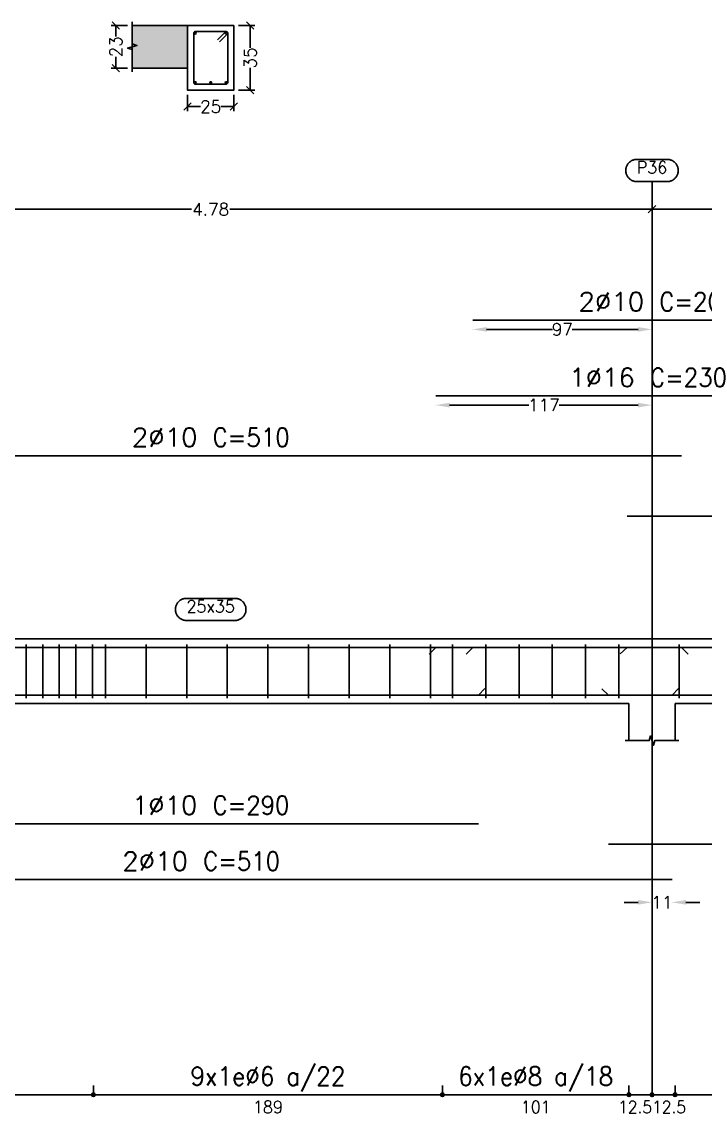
# Model space of a CAD drawing. Header units: millimetres. Extents: x 2071 to 2712, y 1262 to 1380.
# Drawn here: x 2449.76 to 2457.16, y 1310.11 to 1321.93 of the extents above; entities that cross this region are included whole.
import ezdxf
from ezdxf.enums import TextEntityAlignment as Align

# ---------------------------------------------------------------- set-up
doc = ezdxf.new("R2010")
doc.units = ezdxf.units.MM
doc.layers.add('.pormenores', color=8, linetype='Continuous')
for name, color, linetype, lineweight in [('POR_COT_COMPRIMENTO_PROJECTADO', 122, 'Continuous', 0), ('POR_COT_COT_ARM', 3, 'Continuous', 0), ('SEC_COTAS_SEC_DIM_VIGA', 122, 'Continuous', 0)]:
    doc.layers.add(name, color=color, linetype=linetype, lineweight=lineweight)
doc.styles.add('CYPETXT_0.2_romans', font='ROMANS__.TTF', dxfattribs={"height": 0.133333})
doc.styles.add('CYPETXT_romans', font='ROMANS__.TTF', dxfattribs={"height": 0.2})
doc.dimstyles.new('cype_arrow', dxfattribs={"dimtxt": 0.18, "dimasz": 0.15, "dimexe": 0.05, "dimexo": 0.05, "dimgap": 0, "dimtad": 0, "dimdec": 4, "dimzin": 0, "dimdsep": 46, "dimtxsty": 'CYPETXT_0.2_romans', "dimcen": 0.09, "dimadec": 0, "dimazin": 0, "dimtfac": 1, "dimtdec": 4, "dimtofl": 0, "dimtmove": 2, "dimatfit": 3, "dimfxl": 1, "dimtolj": 1, "dimtzin": 0, "dimarcsym": 0})
doc.dimstyles.new('cype_oblique', dxfattribs={"dimtxt": 0.18, "dimasz": 0.18, "dimexe": 0.05, "dimexo": 0.05, "dimgap": 0, "dimtad": 0, "dimdec": 4, "dimzin": 0, "dimdsep": 46, "dimtxsty": 'CYPETXT_0.2_romans', "dimblk": 'OBLIQUE', "dimtsz": 0.04, "dimcen": 0.09, "dimadec": 0, "dimazin": 0, "dimtfac": 1, "dimtdec": 4, "dimtofl": 0, "dimtmove": 2, "dimatfit": 3, "dimfxl": 1, "dimtolj": 1, "dimtzin": 0, "dimarcsym": 0})

# ---------------------------------------------------------------- blocks, each defined once
blk = doc.blocks.new('*D86')
at = {"layer": 'Defpoints', "color": 0, "transparency": 16777216}
for p in [(2451.558, 1321.188), (2452.058, 1321.188), (2452.058, 1321.011)]:
    blk.add_point(p, dxfattribs=at)
at = {"layer": 'SEC_COTAS_SEC_DIM_VIGA', "color": 0, "lineweight": -2, "transparency": 16777216}
for p, q in [((2451.558, 1321.138), (2451.558, 1320.961)), ((2452.058, 1321.138), (2452.058, 1320.961)), ((2451.598, 1321.051), (2451.518, 1320.971)), ((2451.558, 1321.011), (2451.698, 1321.011)), ((2452.058, 1321.011), (2451.919, 1321.011)), ((2452.018, 1320.971), (2452.098, 1321.051))]:
    blk.add_line(p, q, dxfattribs=at)
at = {"layer": 'SEC_COTAS_SEC_DIM_VIGA', "color": 0, "transparency": 16777216, "insert": (2451.808, 1321.011), "char_height": 0.1333, "attachment_point": 5, "style": 'CYPETXT_0.2_romans'}
blk.add_mtext('\\A1;25', dxfattribs=at)
blk = doc.blocks.new('_OBLIQUE')
at = {"color": 0, "linetype": 'ByBlock'}
blk.add_line((-0.5, -0.5), (0.5, 0.5), dxfattribs=at)
blk = doc.blocks.new('*D87')
at = {"layer": 'Defpoints', "color": 0, "transparency": 16777216}
for p in [(2450.781, 1321.888), (2450.958, 1321.888), (2450.958, 1321.428)]:
    blk.add_point(p, dxfattribs=at)
at = {"layer": 'SEC_COTAS_SEC_DIM_VIGA', "color": 0, "lineweight": -2, "transparency": 16777216}
for p, q in [((2450.908, 1321.888), (2450.731, 1321.888)), ((2450.821, 1321.848), (2450.741, 1321.928)), ((2450.781, 1321.888), (2450.781, 1321.769)), ((2450.781, 1321.428), (2450.781, 1321.548)), ((2450.908, 1321.428), (2450.731, 1321.428)), ((2450.741, 1321.468), (2450.821, 1321.388))]:
    blk.add_line(p, q, dxfattribs=at)
at = {"layer": 'SEC_COTAS_SEC_DIM_VIGA', "color": 0, "transparency": 16777216, "insert": (2450.781, 1321.658), "char_height": 0.1333, "attachment_point": 5, "rotation": 90, "style": 'CYPETXT_0.2_romans'}
blk.add_mtext('\\A1;23', dxfattribs=at)
blk = doc.blocks.new('*D88')
at = {"layer": 'Defpoints', "color": 0, "transparency": 16777216}
for p in [(2452.058, 1321.888), (2452.236, 1321.888), (2452.058, 1321.188)]:
    blk.add_point(p, dxfattribs=at)
at = {"layer": 'SEC_COTAS_SEC_DIM_VIGA', "color": 0, "lineweight": -2, "transparency": 16777216}
for p, q in [((2452.108, 1321.888), (2452.286, 1321.888)), ((2452.276, 1321.848), (2452.196, 1321.928)), ((2452.236, 1321.888), (2452.236, 1321.648)), ((2452.236, 1321.188), (2452.236, 1321.429)), ((2452.108, 1321.188), (2452.286, 1321.188)), ((2452.196, 1321.228), (2452.276, 1321.148))]:
    blk.add_line(p, q, dxfattribs=at)
at = {"layer": 'SEC_COTAS_SEC_DIM_VIGA', "color": 0, "transparency": 16777216, "insert": (2452.236, 1321.538), "char_height": 0.1333, "attachment_point": 5, "rotation": 90, "style": 'CYPETXT_0.2_romans'}
blk.add_mtext('\\A1;35', dxfattribs=at)
blk = doc.blocks.new('*D93')
at = {"layer": 'Defpoints', "color": 0, "transparency": 16777216}
for p in [(2447.028, 1319.899), (2447.028, 1319.899), (2456.588, 1319.899)]:
    blk.add_point(p, dxfattribs=at)
at = {"layer": 'POR_COT_COMPRIMENTO_PROJECTADO', "color": 0, "lineweight": -2, "transparency": 16777216}
for p, q in [((2447.068, 1319.939), (2446.988, 1319.859)), ((2447.028, 1319.899), (2447.028, 1319.899)), ((2447.028, 1319.899), (2451.601, 1319.899)), ((2456.588, 1319.899), (2452.016, 1319.899)), ((2456.548, 1319.859), (2456.628, 1319.939)), ((2456.588, 1319.899), (2456.588, 1319.899))]:
    blk.add_line(p, q, dxfattribs=at)
at = {"layer": 'POR_COT_COMPRIMENTO_PROJECTADO', "color": 0, "transparency": 16777216, "insert": (2451.808, 1319.899), "char_height": 0.1333, "attachment_point": 5, "style": 'CYPETXT_0.2_romans'}
blk.add_mtext('\\A1;4.78', dxfattribs=at)
blk = doc.blocks.new('*D94')
at = {"layer": 'Defpoints', "color": 0, "transparency": 16777216}
for p in [(2456.588, 1319.899), (2456.588, 1319.899), (2466.978, 1319.899)]:
    blk.add_point(p, dxfattribs=at)
at = {"layer": 'POR_COT_COMPRIMENTO_PROJECTADO', "color": 0, "lineweight": -2, "transparency": 16777216}
for p, q in [((2456.628, 1319.939), (2456.548, 1319.859)), ((2456.588, 1319.899), (2456.588, 1319.899)), ((2456.588, 1319.899), (2461.513, 1319.899)), ((2466.978, 1319.899), (2462.054, 1319.899)), ((2466.938, 1319.859), (2467.018, 1319.939)), ((2466.978, 1319.899), (2466.978, 1319.899))]:
    blk.add_line(p, q, dxfattribs=at)
at = {"layer": 'POR_COT_COMPRIMENTO_PROJECTADO', "color": 0, "transparency": 16777216, "insert": (2461.783, 1319.899), "char_height": 0.1333, "attachment_point": 5, "style": 'CYPETXT_0.2_romans'}
blk.add_mtext('\\A1;5.195', dxfattribs=at)
blk = doc.blocks.new('*D96')
at = {"layer": 'Defpoints', "color": 0, "transparency": 16777216}
for p in [(2456.588, 1312.396), (2456.805, 1312.396), (2456.805, 1312.396)]:
    blk.add_point(p, dxfattribs=at)
at = {"layer": 'POR_COT_COT_ARM', "color": 0, "lineweight": -2, "transparency": 16777216}
for p, q in [((2456.438, 1312.396), (2456.288, 1312.396)), ((2456.588, 1312.396), (2456.588, 1312.396)), ((2456.805, 1312.396), (2456.805, 1312.396)), ((2456.955, 1312.396), (2457.105, 1312.396))]:
    blk.add_line(p, q, dxfattribs=at)
at = {"layer": 'POR_COT_COT_ARM', "color": 0, "transparency": 16777216}
for points in [[(2456.438, 1312.371), (2456.438, 1312.421), (2456.588, 1312.396)], [(2456.955, 1312.421), (2456.955, 1312.371), (2456.805, 1312.396)]]:
    blk.add_solid(points, dxfattribs=at)
at = {"layer": 'POR_COT_COT_ARM', "color": 0, "transparency": 16777216, "insert": (2456.697, 1312.396), "char_height": 0.1333, "attachment_point": 5, "style": 'CYPETXT_0.2_romans'}
blk.add_mtext('\\A1;11', dxfattribs=at)
blk = doc.blocks.new('*D98')
at = {"layer": 'Defpoints', "color": 0, "transparency": 16777216}
for p in [(2454.246, 1317.779), (2456.588, 1317.779), (2456.588, 1317.779)]:
    blk.add_point(p, dxfattribs=at)
at = {"layer": 'POR_COT_COT_ARM', "color": 0, "lineweight": -2, "transparency": 16777216}
for p, q in [((2454.246, 1317.779), (2454.246, 1317.779)), ((2454.396, 1317.779), (2455.253, 1317.779)), ((2456.438, 1317.779), (2455.582, 1317.779)), ((2456.588, 1317.779), (2456.588, 1317.779))]:
    blk.add_line(p, q, dxfattribs=at)
at = {"layer": 'POR_COT_COT_ARM', "color": 0, "transparency": 16777216}
for points in [[(2454.396, 1317.804), (2454.396, 1317.754), (2454.246, 1317.779)], [(2456.438, 1317.754), (2456.438, 1317.804), (2456.588, 1317.779)]]:
    blk.add_solid(points, dxfattribs=at)
at = {"layer": 'POR_COT_COT_ARM', "color": 0, "transparency": 16777216, "insert": (2455.417, 1317.779), "char_height": 0.1333, "attachment_point": 5, "style": 'CYPETXT_0.2_romans'}
blk.add_mtext('\\A1;117', dxfattribs=at)
blk = doc.blocks.new('*D99')
at = {"layer": 'Defpoints', "color": 0, "transparency": 16777216}
for p in [(2454.646, 1318.599), (2456.588, 1318.599), (2456.588, 1318.599)]:
    blk.add_point(p, dxfattribs=at)
at = {"layer": 'POR_COT_COT_ARM', "color": 0, "lineweight": -2, "transparency": 16777216}
for p, q in [((2454.646, 1318.599), (2454.646, 1318.599)), ((2454.796, 1318.599), (2455.511, 1318.599)), ((2456.438, 1318.599), (2455.724, 1318.599)), ((2456.588, 1318.599), (2456.588, 1318.599))]:
    blk.add_line(p, q, dxfattribs=at)
at = {"layer": 'POR_COT_COT_ARM', "color": 0, "transparency": 16777216}
for points in [[(2454.796, 1318.624), (2454.796, 1318.574), (2454.646, 1318.599)], [(2456.438, 1318.574), (2456.438, 1318.624), (2456.588, 1318.599)]]:
    blk.add_solid(points, dxfattribs=at)
at = {"layer": 'POR_COT_COT_ARM', "color": 0, "transparency": 16777216, "insert": (2455.617, 1318.599), "char_height": 0.1333, "attachment_point": 5, "style": 'CYPETXT_0.2_romans'}
blk.add_mtext('\\A1;97', dxfattribs=at)

msp = doc.modelspace()

# ---------------------------------------------------------------- hatches: boundary and pattern name
at = {"layer": '.pormenores', "true_color": 0xdad7d3}
msp.add_hatch(color=254, dxfattribs=at).paths.add_polyline_path([(2450.95843, 1321.42846), (2451.55843, 1321.42846), (2451.55843, 1321.88846), (2450.95843, 1321.88846)], flags=0)

# ---------------------------------------------------------------- linework, layer by layer
at = {"layer": '.pormenores'}
for p, q in [((2456.58843, 1319.89913), (2456.58843, 1320.19913)), ((2456.58843, 1319.89913), (2456.58843, 1310.31371)), ((2447.27843, 1315.24707), (2456.33843, 1315.24707)), ((2456.83843, 1315.24707), (2466.47843, 1315.24707)), ((2449.80829, 1315.18707), (2449.80829, 1314.60707)), ((2449.98829, 1315.18707), (2449.98829, 1314.60707)), ((2450.16829, 1315.18707), (2450.16829, 1314.60707)), ((2450.34829, 1315.18707), (2450.34829, 1314.60707)), ((2450.52829, 1315.18707), (2450.52829, 1314.60707)), ((2450.66814, 1315.18707), (2450.66814, 1314.60707)), ((2451.10814, 1315.18707), (2451.10814, 1314.60707)), ((2451.54814, 1315.18707), (2451.54814, 1314.60707)), ((2451.98814, 1315.18707), (2451.98814, 1314.60707)), ((2452.42814, 1315.18707), (2452.42814, 1314.60707)), ((2452.86814, 1315.18707), (2452.86814, 1314.60707)), ((2453.30814, 1315.18707), (2453.30814, 1314.60707)), ((2453.74814, 1315.18707), (2453.74814, 1314.60707)), ((2454.24567, 1315.15507), (2454.17496, 1315.08435)), ((2454.18814, 1315.18707), (2454.18814, 1314.60707)), ((2454.42829, 1315.18707), (2454.42829, 1314.60707)), ((2454.64643, 1315.15507), (2454.57572, 1315.08435)), ((2454.78829, 1315.18707), (2454.78829, 1314.60707)), ((2455.14829, 1315.18707), (2455.14829, 1314.60707)), ((2455.50829, 1315.18707), (2455.50829, 1314.60707)), ((2455.86829, 1315.18707), (2455.86829, 1314.60707)), ((2456.22829, 1315.18707), (2456.22829, 1314.60707)), ((2456.31843, 1315.15507), (2456.24447, 1315.08776)), ((2456.88329, 1315.18707), (2456.88329, 1314.60707)), ((2456.90843, 1315.15507), (2456.97914, 1315.08435)), ((2454.7074, 1314.63907), (2454.77811, 1314.70978)), ((2456.11843, 1314.63907), (2456.04452, 1314.70643)), ((2456.80512, 1314.63907), (2456.87583, 1314.70978)), ((2447.27843, 1314.54707), (2456.33843, 1314.54707)), ((2456.33843, 1314.54707), (2456.33843, 1314.14707)), ((2456.83843, 1314.54707), (2466.47843, 1314.54707)), ((2456.83843, 1314.54707), (2456.83843, 1314.14707)), ((2450.53814, 1310.31371), (2450.53814, 1310.41371)), ((2454.31814, 1310.31371), (2454.31814, 1310.41371)), ((2456.33843, 1310.31371), (2456.33843, 1310.41371)), ((2456.58843, 1310.31371), (2456.58843, 1310.41371)), ((2456.83843, 1310.31371), (2456.83843, 1310.41371))]:
    msp.add_line(p, q, dxfattribs=at)
for points in [[(2450.95843, 1321.38846), (2450.95843, 1321.62846), (2450.90843, 1321.64346), (2451.00843, 1321.67346), (2450.95843, 1321.68846), (2450.95843, 1321.92846)], [(2450.95843, 1321.42846), (2451.55843, 1321.42846), (2451.55843, 1321.88846), (2450.95843, 1321.88846)], [(2451.90289, 1321.7103), (2451.98937, 1321.79706), (2451.99069, 1321.7992), (2451.99165, 1321.80152), (2451.99223, 1321.80396), (2451.99243, 1321.80646), (2451.99212, 1321.80959), (2451.99121, 1321.81259), (2451.98973, 1321.81535), (2451.98774, 1321.81778), (2451.98532, 1321.81977), (2451.98255, 1321.82125), (2451.97955, 1321.82216), (2451.97643, 1321.82246), (2451.64043, 1321.82246), (2451.63431, 1321.82125), (2451.62912, 1321.81778), (2451.62565, 1321.81259), (2451.62443, 1321.80646), (2451.62443, 1321.27046), (2451.62565, 1321.26434), (2451.62912, 1321.25915), (2451.63431, 1321.25568), (2451.64043, 1321.25446), (2451.97643, 1321.25446), (2451.98255, 1321.25568), (2451.98774, 1321.25915), (2451.99121, 1321.26434), (2451.99243, 1321.27046), (2451.99243, 1321.80646), (2451.99212, 1321.80959), (2451.99121, 1321.81259), (2451.98973, 1321.81535), (2451.98774, 1321.81778), (2451.98532, 1321.81977), (2451.98255, 1321.82125), (2451.97955, 1321.82216), (2451.97643, 1321.82246), (2451.97331, 1321.82216), (2451.97031, 1321.82125), (2451.96754, 1321.81977), (2451.96512, 1321.81778), (2451.88026, 1321.73292)], [(2454.64643, 1318.69913), (2458.64643, 1318.69913)], [(2454.24567, 1317.87913), (2458.84567, 1317.87913)], [(2446.70843, 1317.2301), (2456.90843, 1317.2301)], [(2456.31843, 1316.57697), (2466.86843, 1316.57697), (2466.88756, 1316.57316), (2466.90378, 1316.56233), (2466.91462, 1316.54611), (2466.91843, 1316.52697), (2466.91843, 1316.07697)], [(2456.33843, 1315.24707), (2456.83843, 1315.24707)], [(2446.70843, 1315.15507), (2456.90843, 1315.15507)], [(2454.24567, 1315.15507), (2458.84567, 1315.15507)], [(2454.64643, 1315.15507), (2458.64643, 1315.15507)], [(2456.11843, 1314.63907), (2466.86843, 1314.63907), (2466.88756, 1314.64287), (2466.90378, 1314.65371), (2466.91462, 1314.66993), (2466.91843, 1314.68907), (2466.91843, 1315.13907)], [(2456.31843, 1315.15507), (2466.86843, 1315.15507), (2466.88756, 1315.15126), (2466.90378, 1315.14042), (2466.91462, 1315.1242), (2466.91843, 1315.10507), (2466.91843, 1314.65507)], [(2446.60512, 1314.63907), (2456.80512, 1314.63907)], [(2448.9074, 1314.63907), (2454.7074, 1314.63907)], [(2456.29843, 1314.14707), (2456.55843, 1314.14707), (2456.57343, 1314.19707), (2456.60343, 1314.09707), (2456.61843, 1314.14707), (2456.87843, 1314.14707)], [(2456.11843, 1313.02707), (2466.86843, 1313.02707), (2466.88756, 1313.03087), (2466.90378, 1313.04171), (2466.91462, 1313.05793), (2466.91843, 1313.07707), (2466.91843, 1313.52707)], [(2448.9074, 1313.24707), (2454.7074, 1313.24707)], [(2446.60512, 1312.64178), (2456.80512, 1312.64178)], [(2447.27843, 1310.31371), (2450.53814, 1310.31371), (2450.53814, 1310.41371)], [(2450.53814, 1310.31371), (2454.31814, 1310.31371), (2454.31814, 1310.41371)], [(2454.31814, 1310.31371), (2456.33843, 1310.31371), (2456.33843, 1310.41371)], [(2456.33843, 1310.31371), (2456.58843, 1310.31371), (2456.58843, 1310.41371)], [(2456.58843, 1310.31371), (2456.83843, 1310.31371), (2456.83843, 1310.41371)], [(2456.83843, 1310.31371), (2459.98814, 1310.31371), (2459.98814, 1310.41371)]]:
    msp.add_lwpolyline(points, dxfattribs=at)
at = {"layer": '.pormenores', "color": 254, "true_color": 0xdad7d3}
msp.add_lwpolyline([(2450.95843, 1321.42846), (2451.55843, 1321.42846), (2451.55843, 1321.88846), (2450.95843, 1321.88846)], close=True, dxfattribs=at)
at = {"layer": '.pormenores'}
for points in [[(2452.05843, 1321.88846), (2451.55843, 1321.88846), (2451.55843, 1321.18846), (2452.05843, 1321.18846), (2452.05843, 1321.88846)], [(2456.75243, 1320.43913), (2456.76044, 1320.43886), (2456.76842, 1320.43806), (2456.77633, 1320.43673), (2456.78413, 1320.43487), (2456.79179, 1320.43249), (2456.79928, 1320.42961), (2456.80655, 1320.42623), (2456.81358, 1320.42238), (2456.82034, 1320.41806), (2456.8268, 1320.41331), (2456.83292, 1320.40813), (2456.83869, 1320.40255), (2456.84407, 1320.39661), (2456.84904, 1320.39031), (2456.85358, 1320.3837), (2456.85766, 1320.3768), (2456.86128, 1320.36964), (2456.86441, 1320.36226), (2456.86704, 1320.35468), (2456.86916, 1320.34695), (2456.87076, 1320.33909), (2456.87183, 1320.33114), (2456.87236, 1320.32314), (2456.87236, 1320.31512), (2456.87183, 1320.30712), (2456.87076, 1320.29917), (2456.86916, 1320.29131), (2456.86704, 1320.28358), (2456.86441, 1320.276), (2456.86128, 1320.26862), (2456.85766, 1320.26146), (2456.85358, 1320.25456), (2456.84904, 1320.24795), (2456.84407, 1320.24166), (2456.83869, 1320.23571), (2456.83292, 1320.23013), (2456.8268, 1320.22495), (2456.82034, 1320.2202), (2456.81358, 1320.21588), (2456.80655, 1320.21203), (2456.79928, 1320.20865), (2456.79179, 1320.20577), (2456.78413, 1320.20339), (2456.77633, 1320.20154), (2456.76842, 1320.2002), (2456.76044, 1320.1994), (2456.75243, 1320.19913), (2456.42443, 1320.19913), (2456.41641, 1320.1994), (2456.40844, 1320.2002), (2456.40053, 1320.20154), (2456.39273, 1320.20339), (2456.38507, 1320.20577), (2456.37758, 1320.20865), (2456.37031, 1320.21203), (2456.36328, 1320.21588), (2456.35652, 1320.2202), (2456.35006, 1320.22495), (2456.34394, 1320.23013), (2456.33817, 1320.23571), (2456.33279, 1320.24166), (2456.32782, 1320.24795), (2456.32328, 1320.25456), (2456.3192, 1320.26146), (2456.31558, 1320.26862), (2456.31245, 1320.276), (2456.30982, 1320.28358), (2456.3077, 1320.29131), (2456.3061, 1320.29917), (2456.30503, 1320.30712), (2456.3045, 1320.31512), (2456.3045, 1320.32314), (2456.30503, 1320.33114), (2456.3061, 1320.33909), (2456.3077, 1320.34695), (2456.30982, 1320.35468), (2456.31245, 1320.36226), (2456.31558, 1320.36964), (2456.3192, 1320.3768), (2456.32328, 1320.3837), (2456.32782, 1320.39031), (2456.33279, 1320.39661), (2456.33817, 1320.40255), (2456.34394, 1320.40813), (2456.35006, 1320.41331), (2456.35652, 1320.41806), (2456.36328, 1320.42238), (2456.37031, 1320.42623), (2456.37758, 1320.42961), (2456.38507, 1320.43249), (2456.39273, 1320.43487), (2456.40053, 1320.43673), (2456.40844, 1320.43806), (2456.41641, 1320.43886), (2456.42443, 1320.43913), (2456.75243, 1320.43913)], [(2452.07043, 1315.68707), (2452.07844, 1315.6868), (2452.08642, 1315.68599), (2452.09433, 1315.68466), (2452.10213, 1315.6828), (2452.10979, 1315.68043), (2452.11728, 1315.67754), (2452.12455, 1315.67417), (2452.13158, 1315.67031), (2452.13834, 1315.666), (2452.1448, 1315.66124), (2452.15092, 1315.65606), (2452.15669, 1315.65049), (2452.16207, 1315.64454), (2452.16704, 1315.63825), (2452.17158, 1315.63164), (2452.17566, 1315.62474), (2452.17928, 1315.61758), (2452.18241, 1315.61019), (2452.18504, 1315.60262), (2452.18716, 1315.59488), (2452.18876, 1315.58702), (2452.18983, 1315.57908), (2452.19036, 1315.57108), (2452.19036, 1315.56306), (2452.18983, 1315.55505), (2452.18876, 1315.54711), (2452.18716, 1315.53925), (2452.18504, 1315.53151), (2452.18241, 1315.52394), (2452.17928, 1315.51655), (2452.17566, 1315.5094), (2452.17158, 1315.5025), (2452.16704, 1315.49588), (2452.16207, 1315.48959), (2452.15669, 1315.48364), (2452.15092, 1315.47807), (2452.1448, 1315.47289), (2452.13834, 1315.46813), (2452.13158, 1315.46382), (2452.12455, 1315.45996), (2452.11728, 1315.45659), (2452.10979, 1315.45371), (2452.10213, 1315.45133), (2452.09433, 1315.44947), (2452.08642, 1315.44814), (2452.07844, 1315.44733), (2452.07043, 1315.44707), (2451.54643, 1315.44707), (2451.53841, 1315.44733), (2451.53044, 1315.44814), (2451.52253, 1315.44947), (2451.51473, 1315.45133), (2451.50707, 1315.45371), (2451.49958, 1315.45659), (2451.49231, 1315.45996), (2451.48528, 1315.46382), (2451.47852, 1315.46813), (2451.47206, 1315.47289), (2451.46594, 1315.47807), (2451.46017, 1315.48364), (2451.45479, 1315.48959), (2451.44982, 1315.49588), (2451.44528, 1315.5025), (2451.4412, 1315.5094), (2451.43758, 1315.51655), (2451.43445, 1315.52394), (2451.43182, 1315.53151), (2451.4297, 1315.53925), (2451.4281, 1315.54711), (2451.42703, 1315.55505), (2451.4265, 1315.56306), (2451.4265, 1315.57108), (2451.42703, 1315.57908), (2451.4281, 1315.58702), (2451.4297, 1315.59488), (2451.43182, 1315.60262), (2451.43445, 1315.61019), (2451.43758, 1315.61758), (2451.4412, 1315.62474), (2451.44528, 1315.63164), (2451.44982, 1315.63825), (2451.45479, 1315.64454), (2451.46017, 1315.65049), (2451.46594, 1315.65606), (2451.47206, 1315.66124), (2451.47852, 1315.666), (2451.48528, 1315.67031), (2451.49231, 1315.67417), (2451.49958, 1315.67754), (2451.50707, 1315.68043), (2451.51473, 1315.6828), (2451.52253, 1315.68466), (2451.53044, 1315.68599), (2451.53841, 1315.6868), (2451.54643, 1315.68707), (2452.07043, 1315.68707)]]:
    msp.add_lwpolyline(points, close=True, dxfattribs=at)
for centre, radius in [((2451.64043, 1321.80646), 0.01), ((2451.97643, 1321.80646), 0.01), ((2451.64043, 1321.27046), 0.01), ((2451.80843, 1321.27046), 0.01), ((2451.97643, 1321.27046), 0.01), ((2450.53814, 1310.31371), 0.02), ((2450.53814, 1310.31371), 0.02), ((2454.31814, 1310.31371), 0.02), ((2454.31814, 1310.31371), 0.02), ((2456.33843, 1310.31371), 0.02), ((2456.33843, 1310.31371), 0.02), ((2456.58843, 1310.31371), 0.02), ((2456.58843, 1310.31371), 0.02), ((2456.83843, 1310.31371), 0.02), ((2456.83843, 1310.31371), 0.02)]:
    msp.add_circle(centre, radius, dxfattribs=at)

# ---------------------------------------------------------------- texts
at = {"layer": '.pormenores', "style": 'CYPETXT_romans'}
for s, height, width, p, p2 in [('P36', 0.133333, 0.837611, (2456.42443, 1320.2858), (2456.75243, 1320.2858)), ('2%%c10', 0.2, 0.945763, (2455.79243, 1318.79913), (2456.50343, 1318.79913)), (' C=200', 0.2, 0.754144, (2456.54343, 1318.79913), (2457.50043, 1318.79913)), ('1%%c16', 0.2, 0.945763, (2455.69167, 1317.97913), (2456.40267, 1317.97913)), (' C=230', 0.2, 0.754144, (2456.44267, 1317.97913), (2457.39967, 1317.97913)), ('2%%c10', 0.2, 0.945763, (2450.95443, 1317.3301), (2451.66543, 1317.3301)), (' C=510', 0.2, 0.754144, (2451.70543, 1317.3301), (2452.66243, 1317.3301)), ('25x35', 0.133333, 0.840683, (2451.54643, 1315.53373), (2452.07043, 1315.53373)), ('1%%c10', 0.2, 0.945763, (2450.9534, 1313.34707), (2451.6644, 1313.34707)), (' C=290', 0.2, 0.754144, (2451.7044, 1313.34707), (2452.6614, 1313.34707)), ('2%%c10', 0.2, 0.945763, (2450.85112, 1312.74178), (2451.56212, 1312.74178)), (' C=510', 0.2, 0.754144, (2451.60212, 1312.74178), (2452.55912, 1312.74178)), ('9x1e%%c6 a/22', 0.2, 0.810704, (2451.58814, 1310.41371), (2453.26814, 1310.41371)), ('6x1e%%c8 a/18', 0.2, 0.810704, (2454.48829, 1310.41371), (2456.16829, 1310.41371)), ('189', 0.133333, 0.840941, (2452.26614, 1310.11371), (2452.59014, 1310.11371)), ('101', 0.133333, 0.840941, (2455.16629, 1310.11371), (2455.49029, 1310.11371)), ('12.5', 0.133333, 0.815991, (2456.22043, 1310.11371), (2456.58843, 1310.11371)), ('12.5', 0.133333, 0.815991, (2456.58843, 1310.11371), (2456.95643, 1310.11371))]:
    msp.add_text(s, height=height, dxfattribs=dict(at, width=width)).set_placement(p, p2, align=Align.FIT)

# ---------------------------------------------------------------- dimensions: what is measured, and where the dimension line sits
at = {"layer": '.pormenores'}
for p1, p2, distance, text, picture, middle in [((2450.95843, 1321.42846), (2450.95843, 1321.88846), 0.17733, '23', '*D87', (2450.7811, 1321.65846)), ((2452.05843, 1321.18846), (2452.05843, 1321.88846), -0.17733, '35', '*D88', (2452.23576, 1321.53846)), ((2451.55843, 1321.18846), (2452.05843, 1321.18846), -0.17733, '25', '*D86', (2451.80843, 1321.01113))]:
    dim = msp.add_aligned_dim(p1=p1, p2=p2, distance=distance, text=text, dimstyle='cype_oblique', dxfattribs=at)
    dim.commit()
    dim.dimension.update_dxf_attribs({"geometry": picture, "text_midpoint": middle})
for p1, p2, text, dimstyle, picture, middle in [((2456.58843, 1319.89913), (2447.02843, 1319.89913), '4.78', 'cype_oblique', '*D93', (2451.80843, 1319.89913)), ((2466.97843, 1319.89913), (2456.58843, 1319.89913), '5.195', 'cype_oblique', '*D94', (2461.78343, 1319.89913)), ((2454.64643, 1318.59913), (2456.58843, 1318.59913), '97', 'cype_arrow', '*D99', (2455.61743, 1318.59913)), ((2454.24567, 1317.77913), (2456.58843, 1317.77913), '117', 'cype_arrow', '*D98', (2455.41705, 1317.77913)), ((2456.58843, 1312.39578), (2456.80512, 1312.39578), '11', 'cype_arrow', '*D96', (2456.69678, 1312.39578))]:
    dim = msp.add_aligned_dim(p1=p1, p2=p2, distance=0, text=text, dimstyle=dimstyle, override={"dimexe": 0, "dimexo": 0}, dxfattribs=at)
    dim.commit()
    dim.dimension.update_dxf_attribs({"geometry": picture, "text_midpoint": middle})

doc.saveas('drawing.dxf')
